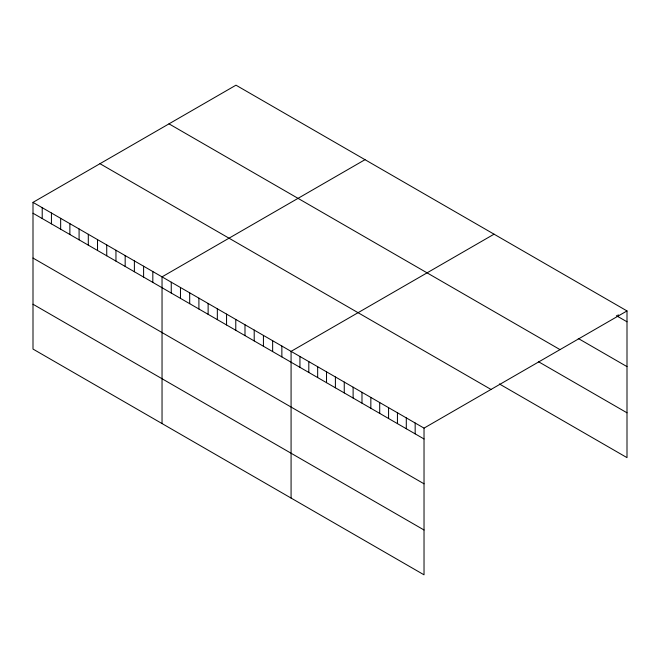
<?xml version="1.0" encoding="UTF-8"?>
<svg xmlns="http://www.w3.org/2000/svg" width="660" height="660" viewBox="0 0 660 660"><rect width="100%" height="100%" fill="white"/><g stroke="black" fill="none" stroke-linecap="round" stroke-linejoin="round"><path stroke-width="0.99" d="M33 202.364L424.025 428.126L424.025 574.819L33 349.066L33 202.364L235.975 85.181L627 310.934L627 457.636L499.372 383.947M365.013 159.679L162.038 276.862L162.038 423.563M494.051 234.176L291.076 351.367L291.076 498.061M424.025 428.126L627 310.934M616.366 315.653L627 321.791M578.251 338.473L627 366.622M168.993 123.849L560.018 349.61M538.37 361.639L627 412.805M99.982 163.696L491.007 389.45M33 213.221L424.025 438.974M33 258.052L424.025 483.805M33 304.235L424.025 529.988M618.139 314.696L618.139 316.676M415.165 423.002L415.165 433.859M406.296 417.887L406.296 428.744M397.435 412.772L397.435 423.621M388.575 407.657L388.575 418.506M379.706 402.534L379.706 413.391M370.846 397.419L370.846 408.276M361.985 392.304L361.985 403.153M353.116 387.181L353.116 398.038M344.256 382.066L344.256 392.923M335.396 376.951L335.396 387.808M326.527 371.836L326.527 382.685M317.666 366.712L317.666 377.57M308.806 361.597L308.806 372.454M299.937 356.483L299.937 367.339M281.861 346.046L281.861 356.895M272.646 340.725L272.646 351.574M263.423 335.404L263.423 346.252M254.207 330.082L254.207 340.931M244.992 324.761L244.992 335.61M235.777 319.44L235.777 330.289M226.561 314.111L226.561 324.967M217.338 308.789L217.338 319.646M208.123 303.468L208.123 314.325M198.907 298.147L198.907 309.004M189.692 292.825L189.692 303.683M180.469 287.504L180.469 298.361M171.254 282.183L171.254 293.04M152.823 271.54L152.823 282.397M143.608 266.219L143.608 277.076M134.384 260.898L134.384 271.755M125.169 255.577L125.169 266.434M115.954 250.255L115.954 261.113M106.738 244.934L106.738 255.791M97.523 239.613L97.523 250.47M88.3 234.292L88.3 245.149M79.084 228.971L79.084 239.827M69.869 223.649L69.869 234.506M60.654 218.328L60.654 229.185M51.431 213.007L51.431 223.864M42.215 207.685L42.215 218.542"/></g></svg>
